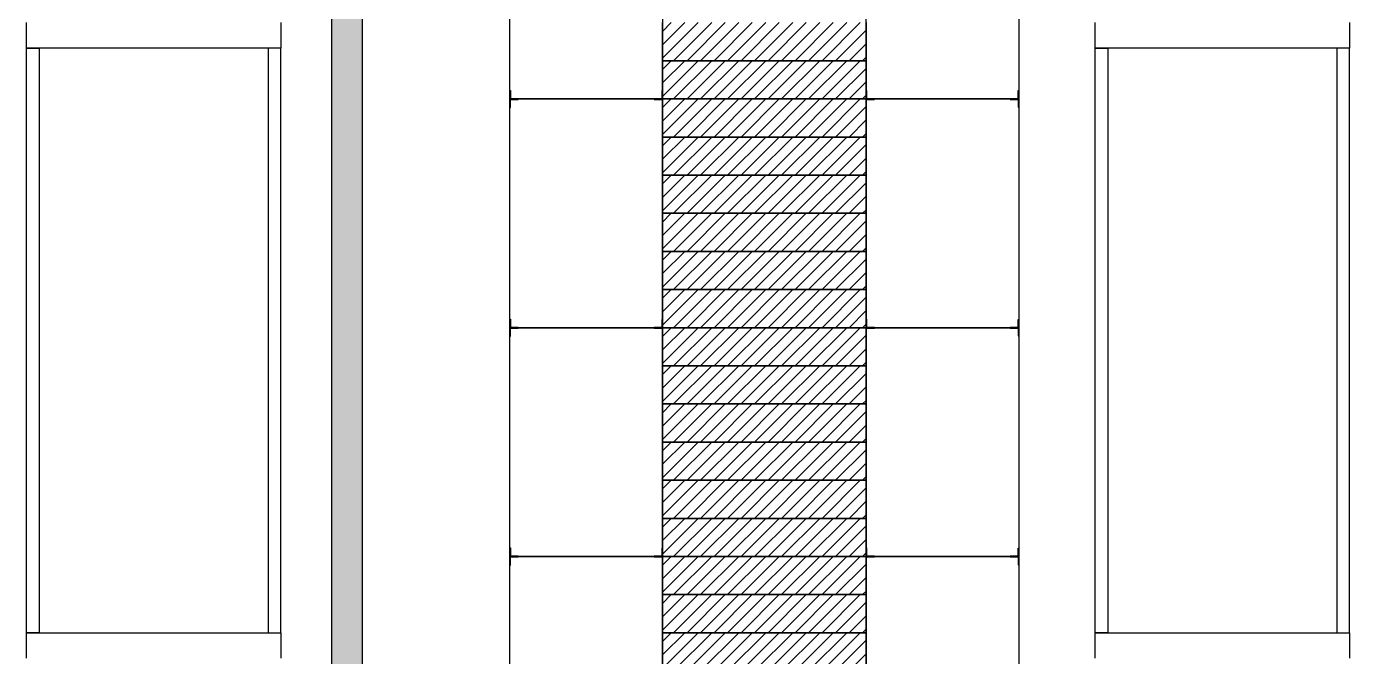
# Model space of a CAD drawing. Header units: millimetres. Extents: x 111.4 to 201.3, y 71.6 to 170.2.
# Drawn here: x 173.66 to 178.86, y 99.63 to 102.1 of the extents above; entities that cross this region are included whole.
import ezdxf

# ---------------------------------------------------------------- set-up
doc = ezdxf.new("R2010")
doc.units = ezdxf.units.MM
doc.layers.add('CIVIL-ARQ', color=8, linetype='Continuous')

msp = doc.modelspace()

# ---------------------------------------------------------------- hatches: boundary and pattern name
at = {"layer": 'CIVIL-ARQ'}
msp.add_hatch(color=256, dxfattribs=at).paths.add_polyline_path([(174.856796, 92.419852), (174.856796, 111.819852), (174.976796, 111.819852), (174.976796, 92.419852)])

# ---------------------------------------------------------------- linework, layer by layer
for p, q in [((174.856796, 92.419852), (174.856796, 111.819852)), ((174.976796, 111.819852), (174.976796, 92.419852)), ((173.656796, 102.019852), (173.656796, 102.119852)), ((174.656796, 102.119852), (174.656796, 102.019852)), ((176.156796, 101.969852), (176.156796, 102.119852)), ((176.156796, 102.08556), (176.191088, 102.119852)), ((176.156796, 102.032527), (176.244121, 102.119852)), ((176.156796, 101.979494), (176.297154, 102.119852)), ((176.200187, 101.969852), (176.350187, 102.119852)), ((176.25322, 101.969852), (176.40322, 102.119852)), ((176.306253, 101.969852), (176.456253, 102.119852)), ((176.359286, 101.969852), (176.509286, 102.119852)), ((176.412319, 101.969852), (176.562319, 102.119852)), ((176.465352, 101.969852), (176.615352, 102.119852)), ((176.518385, 101.969852), (176.668385, 102.119852)), ((176.571418, 101.969852), (176.721418, 102.119852)), ((176.624451, 101.969852), (176.774451, 102.119852)), ((176.677484, 101.969852), (176.827484, 102.119852)), ((176.730517, 101.969852), (176.880517, 102.119852)), ((176.78355, 101.969852), (176.93355, 102.119852)), ((176.836583, 101.969852), (176.956796, 102.090065)), ((176.956796, 102.119852), (176.956796, 101.969852)), ((177.856795, 102.019852), (177.856795, 102.119852)), ((178.856795, 102.119852), (178.856795, 102.019852)), ((176.889616, 101.969852), (176.956796, 102.037032)), ((174.656796, 102.019852), (173.656796, 102.019852)), ((173.656796, 99.719852), (173.656796, 102.019852)), ((173.656796, 102.019852), (173.706796, 102.019852)), ((173.706796, 102.019852), (173.706796, 99.719852)), ((174.606796, 102.019852), (174.606796, 99.719852)), ((174.656796, 102.019852), (174.606796, 102.019852)), ((174.656796, 99.719852), (174.656796, 102.019852)), ((176.942649, 101.969852), (176.956796, 101.983999)), ((178.856795, 102.019852), (177.856795, 102.019852)), ((177.856795, 99.719852), (177.856795, 102.019852)), ((177.856795, 102.019852), (177.906795, 102.019852)), ((177.906795, 102.019852), (177.906795, 99.719852)), ((178.806795, 102.019852), (178.806795, 99.719852)), ((178.856795, 102.019852), (178.806795, 102.019852)), ((178.856795, 99.719852), (178.856795, 102.019852)), ((176.156796, 101.819852), (176.156796, 101.969852)), ((176.156796, 101.969852), (176.956796, 101.969852)), ((176.156796, 101.93556), (176.191088, 101.969852)), ((176.156796, 101.882527), (176.244121, 101.969852)), ((176.156796, 101.829494), (176.297154, 101.969852)), ((176.956796, 101.969852), (176.156796, 101.969852)), ((176.156796, 101.969852), (176.156796, 101.969852)), ((176.200187, 101.819852), (176.350187, 101.969852)), ((176.25322, 101.819852), (176.40322, 101.969852)), ((176.306253, 101.819852), (176.456253, 101.969852)), ((176.359286, 101.819852), (176.509286, 101.969852)), ((176.412319, 101.819852), (176.562319, 101.969852)), ((176.465352, 101.819852), (176.615352, 101.969852)), ((176.518385, 101.819852), (176.668385, 101.969852)), ((176.571418, 101.819852), (176.721418, 101.969852)), ((176.624451, 101.819852), (176.774451, 101.969852)), ((176.677484, 101.819852), (176.827484, 101.969852)), ((176.730517, 101.819852), (176.880517, 101.969852)), ((176.78355, 101.819852), (176.93355, 101.969852)), ((176.836583, 101.819852), (176.956796, 101.940065)), ((176.956796, 101.969852), (176.956796, 101.819852)), ((176.889616, 101.819852), (176.956796, 101.887032)), ((176.156796, 101.669852), (176.156796, 101.819852)), ((176.156796, 101.819852), (176.956796, 101.819852)), ((176.156796, 101.78556), (176.191088, 101.819852)), ((176.156796, 101.732527), (176.244121, 101.819852)), ((176.156796, 101.679494), (176.297154, 101.819852)), ((176.956796, 101.819852), (176.156796, 101.819852)), ((176.156796, 101.819852), (176.156796, 101.819852)), ((176.200187, 101.669852), (176.350187, 101.819852)), ((176.25322, 101.669852), (176.40322, 101.819852)), ((176.306253, 101.669852), (176.456253, 101.819852)), ((176.359286, 101.669852), (176.509286, 101.819852)), ((176.412319, 101.669852), (176.562319, 101.819852)), ((176.465352, 101.669852), (176.615352, 101.819852)), ((176.518385, 101.669852), (176.668385, 101.819852)), ((176.571418, 101.669852), (176.721418, 101.819852)), ((176.624451, 101.669852), (176.774451, 101.819852)), ((176.677484, 101.669852), (176.827484, 101.819852)), ((176.730517, 101.669852), (176.880517, 101.819852)), ((176.78355, 101.669852), (176.93355, 101.819852)), ((176.942649, 101.819852), (176.956796, 101.833999)), ((176.956796, 101.819852), (176.956796, 101.669852)), ((176.836583, 101.669852), (176.956796, 101.790065)), ((176.889616, 101.669852), (176.956796, 101.737032)), ((176.156796, 101.519852), (176.156796, 101.669852)), ((176.156796, 101.669852), (176.956796, 101.669852)), ((176.156796, 101.63556), (176.191088, 101.669852)), ((176.156796, 101.582527), (176.244121, 101.669852)), ((176.156796, 101.529494), (176.297154, 101.669852)), ((176.956796, 101.669852), (176.156796, 101.669852)), ((176.156796, 101.669852), (176.156796, 101.669852)), ((176.200187, 101.519852), (176.350187, 101.669852)), ((176.25322, 101.519852), (176.40322, 101.669852)), ((176.306253, 101.519852), (176.456253, 101.669852)), ((176.359286, 101.519852), (176.509286, 101.669852)), ((176.412319, 101.519852), (176.562319, 101.669852)), ((176.465352, 101.519852), (176.615352, 101.669852)), ((176.518385, 101.519852), (176.668385, 101.669852)), ((176.571418, 101.519852), (176.721418, 101.669852)), ((176.624451, 101.519852), (176.774451, 101.669852)), ((176.677484, 101.519852), (176.827484, 101.669852)), ((176.730517, 101.519852), (176.880517, 101.669852)), ((176.78355, 101.519852), (176.93355, 101.669852)), ((176.942649, 101.669852), (176.956796, 101.683999)), ((176.956796, 101.669852), (176.956796, 101.519852)), ((176.836583, 101.519852), (176.956796, 101.640065)), ((176.889616, 101.519852), (176.956796, 101.587032)), ((176.156796, 101.369852), (176.156796, 101.519852)), ((176.156796, 101.519852), (176.956796, 101.519852)), ((176.156796, 101.48556), (176.191088, 101.519852)), ((176.156796, 101.432527), (176.244121, 101.519852)), ((176.156796, 101.379494), (176.297154, 101.519852)), ((176.956796, 101.519852), (176.156796, 101.519852)), ((176.156796, 101.519852), (176.156796, 101.519852)), ((176.200187, 101.369852), (176.350187, 101.519852)), ((176.25322, 101.369852), (176.40322, 101.519852)), ((176.306253, 101.369852), (176.456253, 101.519852)), ((176.359286, 101.369852), (176.509286, 101.519852)), ((176.412319, 101.369852), (176.562319, 101.519852)), ((176.465352, 101.369852), (176.615352, 101.519852)), ((176.518385, 101.369852), (176.668385, 101.519852)), ((176.571418, 101.369852), (176.721418, 101.519852)), ((176.624451, 101.369852), (176.774451, 101.519852)), ((176.677484, 101.369852), (176.827484, 101.519852)), ((176.730517, 101.369852), (176.880517, 101.519852)), ((176.78355, 101.369852), (176.93355, 101.519852)), ((176.942649, 101.519852), (176.956796, 101.533999)), ((176.956796, 101.519852), (176.956796, 101.369852)), ((176.836583, 101.369852), (176.956796, 101.490065)), ((176.889616, 101.369852), (176.956796, 101.437032)), ((176.156796, 101.219852), (176.156796, 101.369852)), ((176.156796, 101.369852), (176.956796, 101.369852)), ((176.156796, 101.33556), (176.191088, 101.369852)), ((176.156796, 101.282527), (176.244121, 101.369852)), ((176.156796, 101.229494), (176.297154, 101.369852)), ((176.956796, 101.369852), (176.156796, 101.369852)), ((176.156796, 101.369852), (176.156796, 101.369852)), ((176.200187, 101.219852), (176.350187, 101.369852)), ((176.25322, 101.219852), (176.40322, 101.369852)), ((176.306253, 101.219852), (176.456253, 101.369852)), ((176.359286, 101.219852), (176.509286, 101.369852)), ((176.412319, 101.219852), (176.562319, 101.369852)), ((176.465352, 101.219852), (176.615352, 101.369852)), ((176.518385, 101.219852), (176.668385, 101.369852)), ((176.571418, 101.219852), (176.721418, 101.369852)), ((176.624451, 101.219852), (176.774451, 101.369852)), ((176.677484, 101.219852), (176.827484, 101.369852)), ((176.730517, 101.219852), (176.880517, 101.369852)), ((176.78355, 101.219852), (176.93355, 101.369852)), ((176.942649, 101.369852), (176.956796, 101.383999)), ((176.956796, 101.369852), (176.956796, 101.219852)), ((176.836583, 101.219852), (176.956796, 101.340065)), ((176.889616, 101.219852), (176.956796, 101.287032)), ((176.156796, 101.069852), (176.156796, 101.219852)), ((176.156796, 101.219852), (176.956796, 101.219852)), ((176.156796, 101.18556), (176.191088, 101.219852)), ((176.156796, 101.132527), (176.244121, 101.219852)), ((176.156796, 101.079494), (176.297154, 101.219852)), ((176.956796, 101.219852), (176.156796, 101.219852)), ((176.156796, 101.219852), (176.156796, 101.219852)), ((176.200187, 101.069852), (176.350187, 101.219852)), ((176.25322, 101.069852), (176.40322, 101.219852)), ((176.306253, 101.069852), (176.456253, 101.219852)), ((176.359286, 101.069852), (176.509286, 101.219852)), ((176.412319, 101.069852), (176.562319, 101.219852)), ((176.465352, 101.069852), (176.615352, 101.219852)), ((176.518385, 101.069852), (176.668385, 101.219852)), ((176.571418, 101.069852), (176.721418, 101.219852)), ((176.624451, 101.069852), (176.774451, 101.219852)), ((176.677484, 101.069852), (176.827484, 101.219852)), ((176.730517, 101.069852), (176.880517, 101.219852)), ((176.78355, 101.069852), (176.93355, 101.219852)), ((176.942649, 101.219852), (176.956796, 101.233999)), ((176.956796, 101.219852), (176.956796, 101.069852)), ((176.836583, 101.069852), (176.956796, 101.190065)), ((176.889616, 101.069852), (176.956796, 101.137032)), ((176.156796, 100.919852), (176.156796, 101.069852)), ((176.156796, 101.069852), (176.956796, 101.069852)), ((176.156796, 101.03556), (176.191088, 101.069852)), ((176.156796, 100.982527), (176.244121, 101.069852)), ((176.156796, 100.929494), (176.297154, 101.069852)), ((176.956796, 101.069852), (176.156796, 101.069852)), ((176.156796, 101.069852), (176.156796, 101.069852)), ((176.200187, 100.919852), (176.350187, 101.069852)), ((176.25322, 100.919852), (176.40322, 101.069852)), ((176.306253, 100.919852), (176.456253, 101.069852)), ((176.359286, 100.919852), (176.509286, 101.069852)), ((176.412319, 100.919852), (176.562319, 101.069852)), ((176.465352, 100.919852), (176.615352, 101.069852)), ((176.518385, 100.919852), (176.668385, 101.069852)), ((176.571418, 100.919852), (176.721418, 101.069852)), ((176.624451, 100.919852), (176.774451, 101.069852)), ((176.677484, 100.919852), (176.827484, 101.069852)), ((176.730517, 100.919852), (176.880517, 101.069852)), ((176.78355, 100.919852), (176.93355, 101.069852)), ((176.836583, 100.919852), (176.956796, 101.040065)), ((176.942649, 101.069852), (176.956796, 101.083999)), ((176.956796, 101.069852), (176.956796, 100.919852)), ((176.889616, 100.919852), (176.956796, 100.987032)), ((176.942649, 100.919852), (176.956796, 100.933999)), ((176.156796, 100.769852), (176.156796, 100.919852)), ((176.156796, 100.919852), (176.956796, 100.919852)), ((176.156796, 100.88556), (176.191088, 100.919852)), ((176.156796, 100.832527), (176.244121, 100.919852)), ((176.156796, 100.779494), (176.297154, 100.919852)), ((176.956796, 100.919852), (176.156796, 100.919852)), ((176.156796, 100.919852), (176.156796, 100.919852)), ((176.200187, 100.769852), (176.350187, 100.919852)), ((176.25322, 100.769852), (176.40322, 100.919852)), ((176.306253, 100.769852), (176.456253, 100.919852)), ((176.359286, 100.769852), (176.509286, 100.919852)), ((176.412319, 100.769852), (176.562319, 100.919852)), ((176.465352, 100.769852), (176.615352, 100.919852)), ((176.518385, 100.769852), (176.668385, 100.919852)), ((176.571418, 100.769852), (176.721418, 100.919852)), ((176.624451, 100.769852), (176.774451, 100.919852)), ((176.677484, 100.769852), (176.827484, 100.919852)), ((176.730517, 100.769852), (176.880517, 100.919852)), ((176.78355, 100.769852), (176.93355, 100.919852)), ((176.836583, 100.769852), (176.956796, 100.890065)), ((176.956796, 100.919852), (176.956796, 100.769852)), ((176.889616, 100.769852), (176.956796, 100.837032)), ((176.942649, 100.769852), (176.956796, 100.783999)), ((176.156796, 100.619852), (176.156796, 100.769852)), ((176.156796, 100.769852), (176.956796, 100.769852)), ((176.156796, 100.73556), (176.191088, 100.769852)), ((176.156796, 100.682527), (176.244121, 100.769852)), ((176.156796, 100.629494), (176.297154, 100.769852)), ((176.956796, 100.769852), (176.156796, 100.769852)), ((176.156796, 100.769852), (176.156796, 100.769852)), ((176.200187, 100.619852), (176.350187, 100.769852)), ((176.25322, 100.619852), (176.40322, 100.769852)), ((176.306253, 100.619852), (176.456253, 100.769852)), ((176.359286, 100.619852), (176.509286, 100.769852)), ((176.412319, 100.619852), (176.562319, 100.769852)), ((176.465352, 100.619852), (176.615352, 100.769852)), ((176.518385, 100.619852), (176.668385, 100.769852)), ((176.571418, 100.619852), (176.721418, 100.769852)), ((176.624451, 100.619852), (176.774451, 100.769852)), ((176.677484, 100.619852), (176.827484, 100.769852)), ((176.730517, 100.619852), (176.880517, 100.769852)), ((176.78355, 100.619852), (176.93355, 100.769852)), ((176.836583, 100.619852), (176.956796, 100.740065)), ((176.956796, 100.769852), (176.956796, 100.619852)), ((176.889616, 100.619852), (176.956796, 100.687032)), ((176.942649, 100.619852), (176.956796, 100.633999)), ((176.156796, 100.469852), (176.156796, 100.619852)), ((176.156796, 100.619852), (176.956796, 100.619852)), ((176.156796, 100.58556), (176.191088, 100.619852)), ((176.156796, 100.532527), (176.244121, 100.619852)), ((176.156796, 100.479494), (176.297154, 100.619852)), ((176.956796, 100.619852), (176.156796, 100.619852)), ((176.156796, 100.619852), (176.156796, 100.619852)), ((176.200187, 100.469852), (176.350187, 100.619852)), ((176.25322, 100.469852), (176.40322, 100.619852)), ((176.306253, 100.469852), (176.456253, 100.619852)), ((176.359286, 100.469852), (176.509286, 100.619852)), ((176.412319, 100.469852), (176.562319, 100.619852)), ((176.465352, 100.469852), (176.615352, 100.619852)), ((176.518385, 100.469852), (176.668385, 100.619852)), ((176.571418, 100.469852), (176.721418, 100.619852)), ((176.624451, 100.469852), (176.774451, 100.619852)), ((176.677484, 100.469852), (176.827484, 100.619852)), ((176.730517, 100.469852), (176.880517, 100.619852)), ((176.78355, 100.469852), (176.93355, 100.619852)), ((176.836583, 100.469852), (176.956796, 100.590065)), ((176.956796, 100.619852), (176.956796, 100.469852)), ((176.889616, 100.469852), (176.956796, 100.537032)), ((176.156796, 100.319852), (176.156796, 100.469852)), ((176.156796, 100.469852), (176.956796, 100.469852)), ((176.156796, 100.43556), (176.191088, 100.469852)), ((176.156796, 100.382527), (176.244121, 100.469852)), ((176.156796, 100.329494), (176.297154, 100.469852)), ((176.956796, 100.469852), (176.156796, 100.469852)), ((176.156796, 100.469852), (176.156796, 100.469852)), ((176.200187, 100.319852), (176.350187, 100.469852)), ((176.25322, 100.319852), (176.40322, 100.469852)), ((176.306253, 100.319852), (176.456253, 100.469852)), ((176.359286, 100.319852), (176.509286, 100.469852)), ((176.412319, 100.319852), (176.562319, 100.469852)), ((176.465352, 100.319852), (176.615352, 100.469852)), ((176.518385, 100.319852), (176.668385, 100.469852)), ((176.571418, 100.319852), (176.721418, 100.469852)), ((176.624451, 100.319852), (176.774451, 100.469852)), ((176.677484, 100.319852), (176.827484, 100.469852)), ((176.730517, 100.319852), (176.880517, 100.469852)), ((176.78355, 100.319852), (176.93355, 100.469852)), ((176.942649, 100.469852), (176.956796, 100.483999)), ((176.956796, 100.469852), (176.956796, 100.319852)), ((176.836583, 100.319852), (176.956796, 100.440065)), ((176.889616, 100.319852), (176.956796, 100.387032)), ((176.156796, 100.169852), (176.156796, 100.319852)), ((176.156796, 100.319852), (176.956796, 100.319852)), ((176.156796, 100.28556), (176.191088, 100.319852)), ((176.156796, 100.232527), (176.244121, 100.319852)), ((176.156796, 100.179494), (176.297154, 100.319852)), ((176.956796, 100.319852), (176.156796, 100.319852)), ((176.156796, 100.319852), (176.156796, 100.319852)), ((176.200187, 100.169852), (176.350187, 100.319852)), ((176.25322, 100.169852), (176.40322, 100.319852)), ((176.306253, 100.169852), (176.456253, 100.319852)), ((176.359286, 100.169852), (176.509286, 100.319852)), ((176.412319, 100.169852), (176.562319, 100.319852)), ((176.465352, 100.169852), (176.615352, 100.319852)), ((176.518385, 100.169852), (176.668385, 100.319852)), ((176.571418, 100.169852), (176.721418, 100.319852)), ((176.624451, 100.169852), (176.774451, 100.319852)), ((176.677484, 100.169852), (176.827484, 100.319852)), ((176.730517, 100.169852), (176.880517, 100.319852)), ((176.78355, 100.169852), (176.93355, 100.319852)), ((176.942649, 100.319852), (176.956796, 100.333999)), ((176.956796, 100.319852), (176.956796, 100.169852)), ((176.836583, 100.169852), (176.956796, 100.290065)), ((176.889616, 100.169852), (176.956796, 100.237032)), ((176.156796, 100.019852), (176.156796, 100.169852)), ((176.156796, 100.169852), (176.956796, 100.169852)), ((176.156796, 100.13556), (176.191088, 100.169852)), ((176.156796, 100.082527), (176.244121, 100.169852)), ((176.156796, 100.029494), (176.297154, 100.169852)), ((176.956796, 100.169852), (176.156796, 100.169852)), ((176.156796, 100.169852), (176.156796, 100.169852)), ((176.200187, 100.019852), (176.350187, 100.169852)), ((176.25322, 100.019852), (176.40322, 100.169852)), ((176.306253, 100.019852), (176.456253, 100.169852)), ((176.359286, 100.019852), (176.509286, 100.169852)), ((176.412319, 100.019852), (176.562319, 100.169852)), ((176.465352, 100.019852), (176.615352, 100.169852)), ((176.518385, 100.019852), (176.668385, 100.169852)), ((176.571418, 100.019852), (176.721418, 100.169852)), ((176.624451, 100.019852), (176.774451, 100.169852)), ((176.677484, 100.019852), (176.827484, 100.169852)), ((176.730517, 100.019852), (176.880517, 100.169852)), ((176.78355, 100.019852), (176.93355, 100.169852)), ((176.942649, 100.169852), (176.956796, 100.183999)), ((176.956796, 100.169852), (176.956796, 100.019852)), ((176.836583, 100.019852), (176.956796, 100.140065)), ((176.889616, 100.019852), (176.956796, 100.087032)), ((176.156796, 99.869852), (176.156796, 100.019852)), ((176.156796, 100.019852), (176.956796, 100.019852)), ((176.156796, 99.98556), (176.191088, 100.019852)), ((176.156796, 99.932527), (176.244121, 100.019852)), ((176.156796, 99.879494), (176.297154, 100.019852)), ((176.956796, 100.019852), (176.156796, 100.019852)), ((176.156796, 100.019852), (176.156796, 100.019852)), ((176.200187, 99.869852), (176.350187, 100.019852)), ((176.25322, 99.869852), (176.40322, 100.019852)), ((176.306253, 99.869852), (176.456253, 100.019852)), ((176.359286, 99.869852), (176.509286, 100.019852)), ((176.412319, 99.869852), (176.562319, 100.019852)), ((176.465352, 99.869852), (176.615352, 100.019852)), ((176.518385, 99.869852), (176.668385, 100.019852)), ((176.571418, 99.869852), (176.721418, 100.019852)), ((176.624451, 99.869852), (176.774451, 100.019852)), ((176.677484, 99.869852), (176.827484, 100.019852)), ((176.730517, 99.869852), (176.880517, 100.019852)), ((176.78355, 99.869852), (176.93355, 100.019852)), ((176.942649, 100.019852), (176.956796, 100.033999)), ((176.956796, 100.019852), (176.956796, 99.869852)), ((176.836583, 99.869852), (176.956796, 99.990065)), ((176.889616, 99.869852), (176.956796, 99.937032)), ((176.156796, 99.719852), (176.156796, 99.869852)), ((176.156796, 99.869852), (176.956796, 99.869852)), ((176.156796, 99.83556), (176.191088, 99.869852)), ((176.156796, 99.782527), (176.244121, 99.869852)), ((176.156796, 99.729494), (176.297154, 99.869852)), ((176.956796, 99.869852), (176.156796, 99.869852)), ((176.156796, 99.869852), (176.156796, 99.869852)), ((176.200187, 99.719852), (176.350187, 99.869852)), ((176.25322, 99.719852), (176.40322, 99.869852)), ((176.306253, 99.719852), (176.456253, 99.869852)), ((176.359286, 99.719852), (176.509286, 99.869852)), ((176.412319, 99.719852), (176.562319, 99.869852)), ((176.465352, 99.719852), (176.615352, 99.869852)), ((176.518385, 99.719852), (176.668385, 99.869852)), ((176.571418, 99.719852), (176.721418, 99.869852)), ((176.624451, 99.719852), (176.774451, 99.869852)), ((176.677484, 99.719852), (176.827484, 99.869852)), ((176.730517, 99.719852), (176.880517, 99.869852)), ((176.78355, 99.719852), (176.93355, 99.869852)), ((176.836583, 99.719852), (176.956796, 99.840065)), ((176.942649, 99.869852), (176.956796, 99.883999)), ((176.956796, 99.869852), (176.956796, 99.719852)), ((176.889616, 99.719852), (176.956796, 99.787032)), ((173.706796, 99.719852), (173.656796, 99.719852)), ((173.656796, 99.619852), (173.656796, 99.719852)), ((173.656796, 99.719852), (174.656796, 99.719852)), ((174.606796, 99.719852), (174.656796, 99.719852)), ((174.656796, 99.719852), (174.656796, 99.619852)), ((176.156796, 99.569852), (176.156796, 99.719852)), ((176.156796, 99.719852), (176.956796, 99.719852)), ((176.156796, 99.68556), (176.191088, 99.719852)), ((176.156796, 99.632527), (176.244121, 99.719852)), ((176.156796, 99.579494), (176.297154, 99.719852)), ((176.956796, 99.719852), (176.156796, 99.719852)), ((176.156796, 99.719852), (176.156796, 99.719852)), ((176.200187, 99.569852), (176.350187, 99.719852)), ((176.25322, 99.569852), (176.40322, 99.719852)), ((176.306253, 99.569852), (176.456253, 99.719852)), ((176.359286, 99.569852), (176.509286, 99.719852)), ((176.412319, 99.569852), (176.562319, 99.719852)), ((176.465352, 99.569852), (176.615352, 99.719852)), ((176.518385, 99.569852), (176.668385, 99.719852)), ((176.571418, 99.569852), (176.721418, 99.719852)), ((176.624451, 99.569852), (176.774451, 99.719852)), ((176.677484, 99.569852), (176.827484, 99.719852)), ((176.730517, 99.569852), (176.880517, 99.719852)), ((176.78355, 99.569852), (176.93355, 99.719852)), ((176.836583, 99.569852), (176.956796, 99.690065)), ((176.942649, 99.719852), (176.956796, 99.733999)), ((176.956796, 99.719852), (176.956796, 99.569852)), ((177.906795, 99.719852), (177.856795, 99.719852)), ((177.856795, 99.619852), (177.856795, 99.719852)), ((177.856795, 99.719852), (178.856795, 99.719852)), ((178.806795, 99.719852), (178.856795, 99.719852)), ((178.856795, 99.719852), (178.856795, 99.619852)), ((176.889616, 99.569852), (176.956796, 99.637032))]:
    msp.add_line(p, q, dxfattribs=at)
for points in [[(176.156796, 102.719852), (176.156796, 101.819852), (175.556796, 101.819852), (175.556796, 102.719852), (176.156796, 102.719852)], [(177.556796, 102.719852), (177.556796, 101.819852), (176.956796, 101.819852), (176.956796, 102.719852), (177.556796, 102.719852)], [(175.556796, 101.819852), (175.556796, 101.853352), (175.558796, 101.853352), (175.558796, 101.821852), (175.589296, 101.821852), (175.589296, 101.819852), (175.556796, 101.819852)], [(176.156796, 101.819852), (176.156796, 100.919852), (175.556796, 100.919852), (175.556796, 101.819852), (176.156796, 101.819852)], [(175.556796, 101.819852), (175.556796, 101.786352), (175.558796, 101.786352), (175.558796, 101.817852), (175.589296, 101.817852), (175.589296, 101.819852), (175.556796, 101.819852)], [(176.156796, 101.819852), (176.123296, 101.819852), (176.123296, 101.821852), (176.154796, 101.821852), (176.154796, 101.852352), (176.156796, 101.852352), (176.156796, 101.819852)], [(176.156796, 101.819852), (176.123296, 101.819852), (176.123296, 101.817852), (176.154796, 101.817852), (176.154796, 101.787352), (176.156796, 101.787352), (176.156796, 101.819852)], [(176.956796, 101.819852), (176.956796, 101.853352), (176.958796, 101.853352), (176.958796, 101.821852), (176.989296, 101.821852), (176.989296, 101.819852), (176.956796, 101.819852)], [(177.556796, 101.819852), (177.556796, 100.919852), (176.956796, 100.919852), (176.956796, 101.819852), (177.556796, 101.819852)], [(176.956796, 101.819852), (176.956796, 101.786352), (176.958796, 101.786352), (176.958796, 101.817852), (176.989296, 101.817852), (176.989296, 101.819852), (176.956796, 101.819852)], [(177.556796, 101.819852), (177.523296, 101.819852), (177.523296, 101.821852), (177.554796, 101.821852), (177.554796, 101.852352), (177.556796, 101.852352), (177.556796, 101.819852)], [(177.556796, 101.819852), (177.523296, 101.819852), (177.523296, 101.817852), (177.554796, 101.817852), (177.554796, 101.787352), (177.556796, 101.787352), (177.556796, 101.819852)], [(175.556796, 100.919852), (175.556796, 100.953352), (175.558796, 100.953352), (175.558796, 100.921852), (175.589296, 100.921852), (175.589296, 100.919852), (175.556796, 100.919852)], [(176.156796, 100.919852), (176.123296, 100.919852), (176.123296, 100.921852), (176.154796, 100.921852), (176.154796, 100.952352), (176.156796, 100.952352), (176.156796, 100.919852)], [(176.956796, 100.919852), (176.956796, 100.953352), (176.958796, 100.953352), (176.958796, 100.921852), (176.989296, 100.921852), (176.989296, 100.919852), (176.956796, 100.919852)], [(177.556796, 100.919852), (177.523296, 100.919852), (177.523296, 100.921852), (177.554796, 100.921852), (177.554796, 100.952352), (177.556796, 100.952352), (177.556796, 100.919852)], [(176.156796, 100.919852), (176.156796, 100.019852), (175.556796, 100.019852), (175.556796, 100.919852), (176.156796, 100.919852)], [(175.556796, 100.919852), (175.556796, 100.886352), (175.558796, 100.886352), (175.558796, 100.917852), (175.589296, 100.917852), (175.589296, 100.919852), (175.556796, 100.919852)], [(176.156796, 100.919852), (176.123296, 100.919852), (176.123296, 100.917852), (176.154796, 100.917852), (176.154796, 100.887352), (176.156796, 100.887352), (176.156796, 100.919852)], [(177.556796, 100.919852), (177.556796, 100.019852), (176.956796, 100.019852), (176.956796, 100.919852), (177.556796, 100.919852)], [(176.956796, 100.919852), (176.956796, 100.886352), (176.958796, 100.886352), (176.958796, 100.917852), (176.989296, 100.917852), (176.989296, 100.919852), (176.956796, 100.919852)], [(177.556796, 100.919852), (177.523296, 100.919852), (177.523296, 100.917852), (177.554796, 100.917852), (177.554796, 100.887352), (177.556796, 100.887352), (177.556796, 100.919852)], [(175.556796, 100.019852), (175.556796, 100.053352), (175.558796, 100.053352), (175.558796, 100.021852), (175.589296, 100.021852), (175.589296, 100.019852), (175.556796, 100.019852)], [(176.156796, 100.019852), (176.123296, 100.019852), (176.123296, 100.021852), (176.154796, 100.021852), (176.154796, 100.052352), (176.156796, 100.052352), (176.156796, 100.019852)], [(176.956796, 100.019852), (176.956796, 100.053352), (176.958796, 100.053352), (176.958796, 100.021852), (176.989296, 100.021852), (176.989296, 100.019852), (176.956796, 100.019852)], [(177.556796, 100.019852), (177.523296, 100.019852), (177.523296, 100.021852), (177.554796, 100.021852), (177.554796, 100.052352), (177.556796, 100.052352), (177.556796, 100.019852)], [(176.156796, 100.019852), (176.156796, 99.119852), (175.556796, 99.119852), (175.556796, 100.019852), (176.156796, 100.019852)], [(175.556796, 100.019852), (175.556796, 99.986352), (175.558796, 99.986352), (175.558796, 100.017852), (175.589296, 100.017852), (175.589296, 100.019852), (175.556796, 100.019852)], [(176.156796, 100.019852), (176.123296, 100.019852), (176.123296, 100.017852), (176.154796, 100.017852), (176.154796, 99.987352), (176.156796, 99.987352), (176.156796, 100.019852)], [(177.556796, 100.019852), (177.556796, 99.119852), (176.956796, 99.119852), (176.956796, 100.019852), (177.556796, 100.019852)], [(176.956796, 100.019852), (176.956796, 99.986352), (176.958796, 99.986352), (176.958796, 100.017852), (176.989296, 100.017852), (176.989296, 100.019852), (176.956796, 100.019852)], [(177.556796, 100.019852), (177.523296, 100.019852), (177.523296, 100.017852), (177.554796, 100.017852), (177.554796, 99.987352), (177.556796, 99.987352), (177.556796, 100.019852)]]:
    msp.add_lwpolyline(points, dxfattribs=at)

doc.saveas('drawing.dxf')
